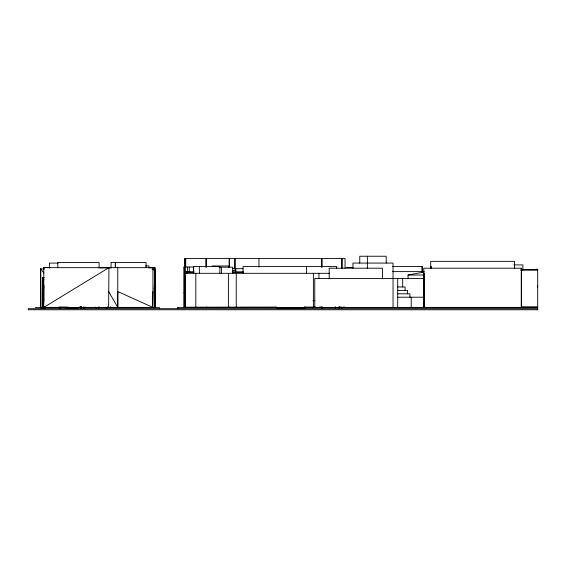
<?xml version="1.0" encoding="UTF-8"?>
<svg xmlns="http://www.w3.org/2000/svg" width="566" height="566" viewBox="0 0 566 566"><rect width="100%" height="100%" fill="white"/><g stroke="black" fill="none" stroke-linecap="round" stroke-linejoin="round"><path stroke-width="0.85" d="M44.219 277.63L42.606 277.63L42.606 307.593L42.747 303.185M43.865 284.677L42.698 307.593L42.698 277.63M43.858 286.304L43.363 307.402L43.37 279.271L44.021 279.271M108.63 291.547L117.77 307.402L117.778 291.547L152.933 307.402L152.933 267.654L43.794 267.654L43.794 307.402L108.948 267.654L108.63 307.402M341.56 308.123L341.588 307.38M341.694 308.123L341.694 307.38M341.963 308.123L341.97 307.38M342.076 308.123L342.105 307.38M77.783 308.201L65.939 307.784L65.939 307.388L65.939 307.784M152.53 307.402L152.933 291.547M83.704 308.201L83.931 306.68M537.325 287.295L537.7 285.604M98.392 308.201L99.121 306.694M81.674 306.68L80.86 308.201L79.99 306.68M153.386 270.067L154.801 267.852L154.879 307.423L154.879 267.485L148.724 267.485M106.564 308.201L107.554 306.737M84.504 308.201L85.862 307.076M408.044 278.437L408.044 275.026L424.012 272.076M42.995 307.402L44.735 307.112M206.116 307.31L206.908 307.204M111.035 262.532L146.078 262.532L146.078 267.654M58.079 263.084L49.376 263.084L49.376 268.086M513.85 264.923L522.878 264.923L522.878 270.046M145.469 265.907L148.978 265.907L148.978 267.612M212.137 265.97L228.82 265.97L228.82 267.322M392.45 266.452L422.215 266.452M430.974 266.487L430.974 268.199L431.08 266.487M184.049 267.018L193.763 267.018M229.067 267.018L229.513 267.018M218.922 267.173L232.718 267.173L232.718 273.314M49.95 267.485L43.667 267.485L43.823 269.218M98.357 267.485L111.58 267.485M346.498 267.513L352.943 267.513M98.357 267.852L111.615 267.852M148.731 267.852L154.879 267.852M232.293 268.68L243.062 268.68M152.933 307.402L40.533 307.402L40.533 268.921L44.268 268.921M152.134 269.317L154.957 269.317L154.957 307.458L154.228 285.788M535.804 269.253L537.7 269.253L537.7 307.451L185.025 307.458L185.025 273.314L329.653 273.314M521.399 269.734L537.7 269.734M520.621 270.046L537.7 270.046M232.293 270.435L235.803 270.435M392.549 271.609L424.189 271.609M194.032 271.949L185.266 271.949L194.032 272.296M232.293 271.949L243.5 271.949M232.584 272.296L243.118 272.296M424.281 273.314L424.054 307.402M408.044 275.026L424.203 275.026M424.627 278.437L314.767 278.437L314.767 307.458M397.714 286.976L405.107 286.976L405.107 290.386M397.714 290.386L407.534 290.386L407.534 293.804M184.049 292.799L185.591 292.799M397.714 293.804L409.961 293.804L409.961 297.221M397.714 297.221L424.09 297.221M312.927 300.631L314.767 300.631M537.7 306.807L521.399 306.807L521.392 268.199L423.785 268.199L423.785 307.402L537.7 307.402M58.758 307.062L66.859 307.062M276.809 307.204L184.693 307.31M304.374 307.204L315.708 307.211M319.245 307.211L322.323 307.211M338.383 307.211L341.836 307.211M342.961 307.211L344.644 307.31M184.049 307.31L276.746 307.31M304.444 307.31L315.75 307.31M319.139 307.31L322.677 307.31M338.355 307.31L341.836 307.31M342.954 307.31L345.027 307.211M241.93 307.402L256.667 307.402M72.66 307.458L122.617 307.458M35.347 307.635L159.527 307.635L159.527 308.696M177.561 307.635L537.7 307.635L537.7 309.758L28.3 309.758L28.3 308.696L537.7 308.696M59.324 307.826L60.902 307.826L60.902 307.062M276.392 308.024L304.706 308.024M41.106 308.053L45.485 308.053M59.338 308.053L59.373 307.388M282.972 308.166L289.134 308.166M67.354 307.112L69.094 307.402M59.055 307.402L59.671 307.402M110.342 306.885L111.948 307.593M95.159 307.076L96.461 308.201M43.886 273.123L40.802 268.921L40.802 307.402L40.533 268.921M105.835 267.485L105.807 267.852M154.808 305.682L154.879 307.423M185.634 307.31L185.62 307.204M154.235 288.391L154.794 307.458L154.801 267.485M43.858 301.246L43.37 279.271L43.37 307.402M422.13 271.744L422.123 266.452L422.215 271.744M42.606 277.63L42.698 307.593M154.822 269.317L154.829 307.458M521.265 268.199L521.265 307.402M514.466 268.199L514.536 261.365L430.705 261.365L430.705 268.199M424.118 273.314L424.118 307.402M411.213 297.221L411.213 307.458M402.681 278.437L402.681 286.976M397.714 278.437L397.714 307.458M393.045 307.458L393.045 263.077L352.943 263.077L352.943 268.298M386.217 263.077L386.217 256.242L359.771 256.242L359.771 263.077M382.425 278.437L382.425 268.199L329.2 268.199L329.2 278.437M367.362 256.242L367.362 268.298M345.027 268.157L345.027 258.478L184.693 258.478L184.693 267.279M342.062 258.478L342.062 268.157M341.836 258.478L341.836 268.157M339.218 306.673L339.218 308.378M336.664 268.199L336.664 266.487L243.076 266.487L243.076 273.314M335.362 306.673L335.362 308.378M321.898 258.478L321.898 267.279M321.913 306.673L321.913 308.378M321.821 258.478L321.821 267.279M318.955 273.314L318.955 278.606M313.387 273.314L313.387 307.458M306.56 266.487L306.56 273.314M304.94 306.765L304.94 308.534M258.973 258.478L258.973 267.279M236.241 273.314L236.241 307.458M235.803 268.68L235.803 271.963M235.109 258.478L235.109 269.041M234.805 258.478L234.805 269.041M229.463 258.478L229.463 267.279M229.463 307.204L229.513 307.614M229.117 258.478L229.117 267.279M229.11 307.204L229.067 307.614M228.395 273.314L228.395 307.458M221.561 267.173L221.561 273.314M219.856 273.314L219.856 266.487L193.558 266.487L193.558 273.314M206.116 307.204L206.109 307.614M199.366 266.487L199.366 273.314M195.836 273.314L195.836 307.458M193.671 267.018L193.671 272.175M189.277 267.018L189.277 272.175M187.431 267.018L187.431 272.175M186.971 271.949L186.971 273.661M185.712 258.478L185.712 267.279M185.62 258.478L185.591 273.894M185.266 275.026L185.266 307.458M185.04 258.478L185.04 267.279M184.183 267.018L184.183 307.614M184.084 267.018L184.049 307.614M177.844 307.635L177.844 308.696M154.674 269.317L154.674 307.635M117.77 267.654L117.778 307.402M115.436 262.532L115.436 267.654M115.294 262.532L115.294 267.654M111.127 262.532L111.035 267.654M102.191 267.485L102.191 267.852M100.72 267.485L100.72 267.852M99.107 267.654L99.107 262.532L57.803 262.532L57.803 267.654M66.045 307.388L66.045 307.784M206.116 258.478L206.116 267.279L206.116 258.478M341.178 307.38L341.178 308.123L342.487 308.123L342.487 307.38L341.178 307.38M154.674 278.897L154.716 307.458L154.645 278.897M80.874 308.201L80.874 306.68L80.874 308.201"/></g></svg>
